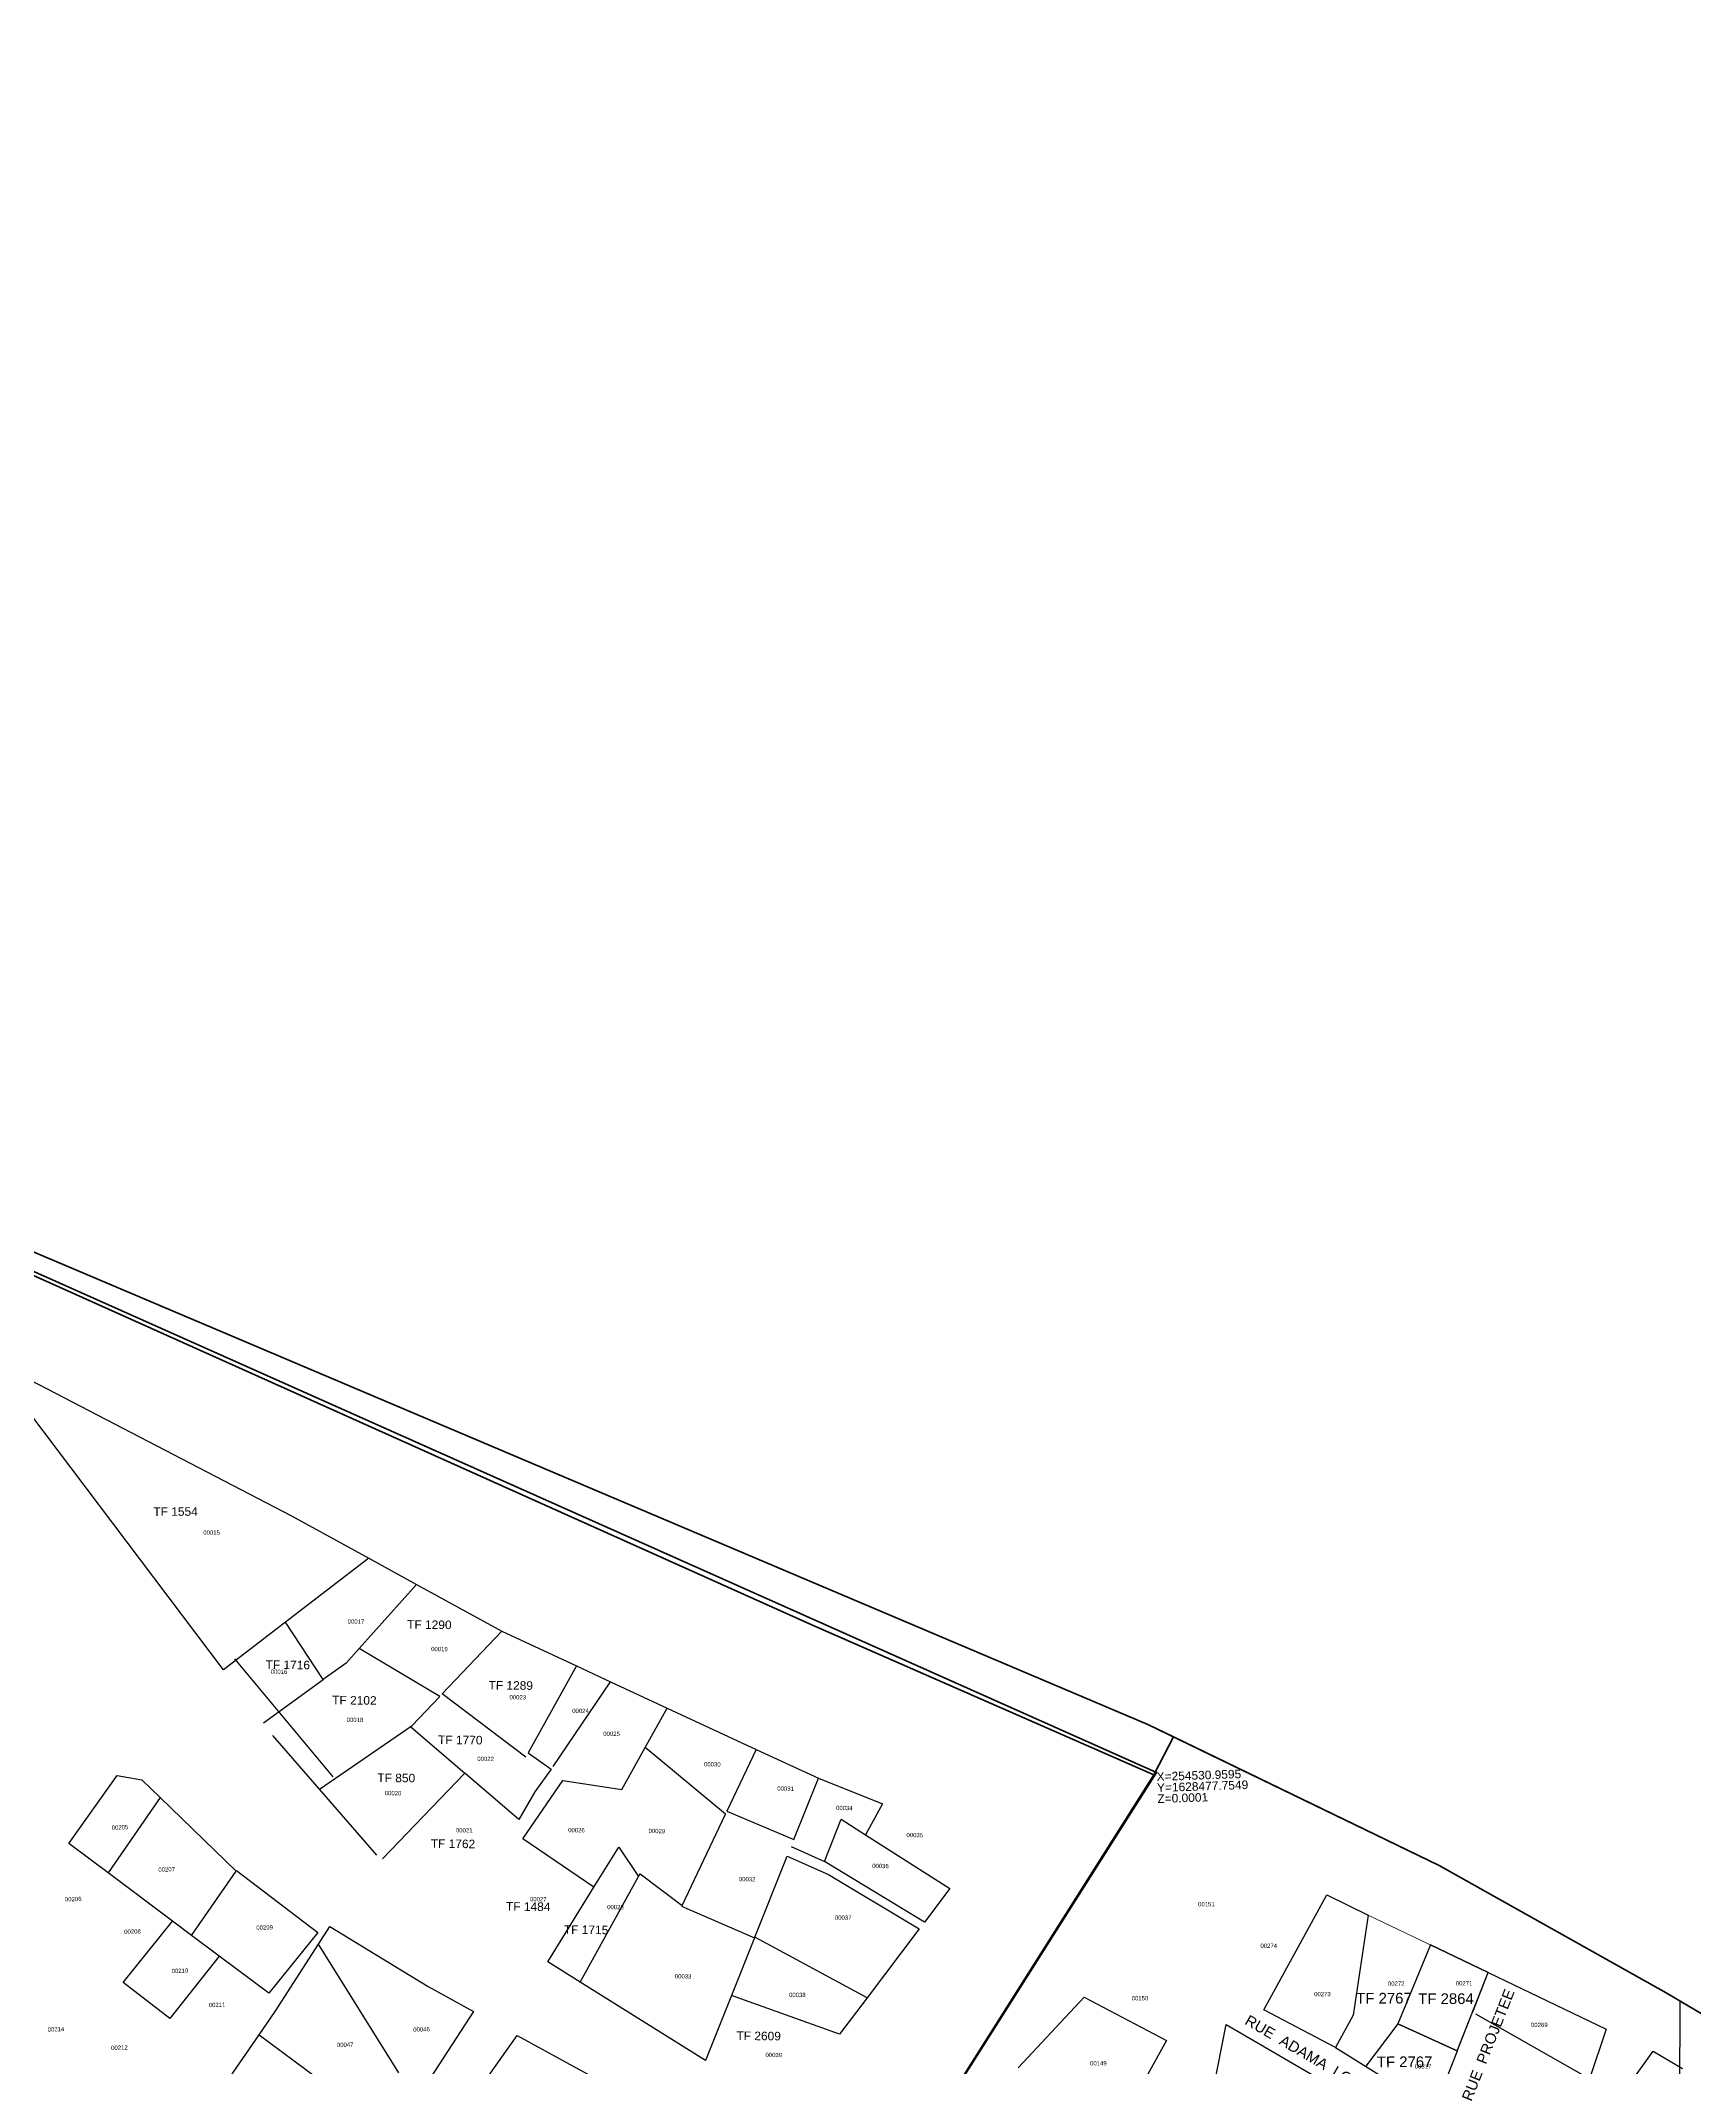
# Model space of a CAD drawing. Header units: metres. Extents: x 0 to 1324930, y 0 to 1631912.
# Drawn here: x 254269.7 to 254656.9, y 1628408.7 to 1628883.3 of the extents above; entities that cross this region are included whole.
import ezdxf
from ezdxf.enums import TextEntityAlignment as Align

# ---------------------------------------------------------------- set-up
doc = ezdxf.new("R2010")
doc.units = ezdxf.units.M
doc.header["$MEASUREMENT"] = 0
for name, color, linetype, lineweight in [('Limites des CA Rufisque', 5, 'Continuous', 53), ('limites_communes_2025', 7, 'Continuous', 0), ('Nom_rues', 7, 'Continuous', 0), ('Numero_TF', 7, 'Continuous', 0), ('Régularisation', 1, 'Continuous', 40)]:
    doc.layers.add(name, color=color, linetype=linetype, lineweight=lineweight)
for name, color, linetype in [('limites_parcelles', 7, 'Continuous'), ('limites_sections', 7, 'Continuous'), ('limites_tf', 7, 'Continuous'), ('numero_parcelle', 7, 'Continuous')]:
    doc.layers.add(name, color=color, linetype=linetype)
doc.styles.add('Style-Arial', font='arial.ttf')
doc.styles.add('StyleArial', font='arial.ttf')

msp = doc.modelspace()

# ---------------------------------------------------------------- linework, layer by layer
at = {"layer": 'Limites des CA Rufisque', "color": 1, "linetype": 'Continuous', "lineweight": 70, "extrusion": (4.73613e-08, -2.66677e-08, 1), "elevation": -0.03131, "flags": 128}
msp.add_lwpolyline([(254254.3961, 1628625.9535), (254251.15707, 1628819.12302), (254244.95067, 1628605.35724), (254530.9595, 1628477.75489), (254381.88501, 1628242.49828), (254651.87611, 1628047.60303), (254702.8976, 1628149.646), (254714.8038, 1628163.1398), (254729.8851, 1628173.8554), (254741.93776, 1628179.52722), (254745.58243, 1628185.08964), (254773.63346, 1628185.31333), (254773.9383, 1628185.3648), (255059.3394, 1628190.3528), (254884.8597, 1628290.4389), (254820.169, 1628325.7609), (254650.3061, 1628426.1705), (254597.1248, 1628455.9362), (254528.9207, 1628489.0054), (254260.5899, 1628602.7607), (254249.1013, 1628608.8357), (254254.3961, 1628625.9535)], close=True, dxfattribs=at)
at = {"layer": 'limites_communes_2025', "color": 3, "lineweight": 80, "flags": 128}
for points in [[(254255.5318, 1628934.7207), (254250.7693, 1628842.2487), (254254.3961, 1628625.9535), (254249.1013, 1628608.8357), (254260.5899, 1628602.7607), (254528.9207, 1628489.0054), (254597.1248, 1628455.9362), (254650.3061, 1628426.1705), (254820.169, 1628325.7609), (254884.8597, 1628290.4389), (255059.3394, 1628190.3528), (254773.9383, 1628185.3648), (254743.3789, 1628180.2054), (254729.8851, 1628173.8554), (254714.8038, 1628163.1398), (254702.8976, 1628149.646), (254642.1756, 1628028.202), (254627.0943, 1628011.9301), (254587.0098, 1627982.9582), (254538.1941, 1627952.0019), (254300.4655, 1627793.2515), (254283.3998, 1627779.7578), (254275.8592, 1627770.6296), (254219.5028, 1627640.4544)], [(254528.9207, 1628489.0054), (254260.5899, 1628602.7607)], [(254597.1248, 1628455.9362), (254528.9207, 1628489.0054)], [(254650.3061, 1628426.1705), (254597.1248, 1628455.9362)], [(254820.169, 1628325.7609), (254650.3061, 1628426.1705)]]:
    msp.add_lwpolyline(points, dxfattribs=at)
at = {"layer": 'limites_parcelles'}
for p, q in [((254265.2216, 1628570.72244), (254328.44258, 1628537.81572)), ((254312.50794, 1628501.77521), (254267.16908, 1628561.87291)), ((254328.44258, 1628537.81572), (254346.51758, 1628527.908)), ((254346.51758, 1628527.908), (254327.03306, 1628512.93265)), ((254346.51758, 1628527.908), (254357.71255, 1628521.77174)), ((254357.71255, 1628521.77174), (254344.26704, 1628506.75338)), ((254357.71255, 1628521.77174), (254377.69653, 1628510.8242)), ((254327.03306, 1628512.93265), (254312.50794, 1628501.77521)), ((254335.85192, 1628499.48184), (254327.03306, 1628512.93265)), ((254363.73447, 1628496.1312), (254377.69653, 1628510.8242)), ((254377.69653, 1628510.8242), (254395.14012, 1628502.69291)), ((254341.21165, 1628503.33557), (254335.85192, 1628499.48184)), ((254344.26704, 1628506.75338), (254341.21165, 1628503.33557)), ((254363.16832, 1628495.53716), (254344.26704, 1628506.75338)), ((254321.86776, 1628489.37866), (254335.85192, 1628499.48184)), ((254395.14012, 1628502.69291), (254383.8289, 1628482.35276)), ((254389.68508, 1628479.16194), (254403.14035, 1628498.94977)), ((254395.14012, 1628502.69291), (254403.14035, 1628498.94977)), ((254403.14035, 1628498.94977), (254416.38512, 1628492.81212)), ((254356.68061, 1628488.7197), (254363.16832, 1628495.53716)), ((254383.26847, 1628481.3487), (254363.73447, 1628496.1312)), ((254411.24953, 1628483.60653), (254416.38512, 1628492.81212)), ((254416.38512, 1628492.81212), (254437.26228, 1628483.13515)), ((254334.98458, 1628473.85318), (254324.08685, 1628486.43577)), ((254334.98458, 1628473.85318), (254356.68061, 1628488.7197)), ((254356.68061, 1628488.7197), (254356.38454, 1628488.40858)), ((254356.38454, 1628488.40858), (254368.98062, 1628477.59812)), ((254383.8289, 1628482.35276), (254389.20829, 1628478.50697)), ((254405.78753, 1628473.7844), (254411.24953, 1628483.60653)), ((254430.0446, 1628467.96182), (254411.24953, 1628483.60653)), ((254437.26228, 1628483.13515), (254430.37174, 1628468.64834)), ((254437.26228, 1628483.13515), (254451.80749, 1628476.39583)), ((254276.31634, 1628461.08037), (254287.65, 1628477.0142)), ((254287.65, 1628477.0142), (254293.36155, 1628476.04955)), ((254293.36155, 1628476.04955), (254297.69179, 1628471.86135)), ((254368.98062, 1628477.59812), (254349.76263, 1628457.50044)), ((254381.67573, 1628466.69663), (254368.98062, 1628477.59812)), ((254382.60849, 1628462.1773), (254391.99061, 1628475.87818)), ((254389.20829, 1628478.50697), (254385.43343, 1628473.21684)), ((254391.99061, 1628475.87818), (254405.78753, 1628473.7844)), ((254446.06154, 1628462.05522), (254451.80749, 1628476.39583)), ((254451.80749, 1628476.39583), (254451.81074, 1628476.40394)), ((254451.81074, 1628476.40394), (254466.79673, 1628470.39811)), ((254297.69179, 1628471.86135), (254285.49066, 1628454.21028)), ((254297.69179, 1628471.86135), (254315.48915, 1628454.66164)), ((254348.40156, 1628458.34457), (254334.98458, 1628473.85318)), ((254385.43343, 1628473.21684), (254381.67573, 1628466.69663)), ((254466.79673, 1628470.39811), (254462.86146, 1628463.14982)), ((254419.88282, 1628446.61976), (254430.0446, 1628467.96182)), ((254430.37174, 1628468.64834), (254446.06154, 1628462.05522)), ((254453.24715, 1628456.86186), (254457.16004, 1628466.79899)), ((254457.16004, 1628466.79899), (254462.86146, 1628463.14982)), ((254285.49066, 1628454.21028), (254276.31634, 1628461.08037)), ((254399.25896, 1628450.86457), (254382.60849, 1628462.1773)), ((254445.40445, 1628460.41222), (254453.24669, 1628456.86071)), ((254462.86146, 1628463.14982), (254482.55838, 1628450.56542)), ((254399.25896, 1628450.86457), (254405.05599, 1628460.21325)), ((254405.05599, 1628460.21325), (254409.70407, 1628453.40382)), ((254436.91401, 1628439.21271), (254444.51126, 1628458.18174)), ((254444.51126, 1628458.18174), (254454.17521, 1628453.85129)), ((254453.24669, 1628456.86071), (254453.24715, 1628456.86186)), ((254476.60693, 1628442.70823), (254453.24715, 1628456.86186)), ((254300.55225, 1628442.93981), (254285.49066, 1628454.21028)), ((254305.01656, 1628439.59602), (254315.48915, 1628454.66164)), ((254315.48915, 1628454.66164), (254315.58255, 1628454.79599)), ((254315.58255, 1628454.79599), (254334.56663, 1628440.23508)), ((254388.41738, 1628433.36927), (254399.25896, 1628450.86457)), ((254395.98736, 1628428.6407), (254409.70407, 1628453.40382)), ((254409.70407, 1628453.40382), (254410.04083, 1628454.01179)), ((254410.04083, 1628454.01179), (254419.88282, 1628446.61976)), ((254454.17521, 1628453.85129), (254475.41058, 1628441.13085)), ((254419.77065, 1628446.41095), (254436.83183, 1628439.00359)), ((254482.55838, 1628450.56542), (254476.60693, 1628442.70823)), ((254556.12377, 1628422.18751), (254570.83414, 1628449.106)), ((254570.83414, 1628449.106), (254580.51678, 1628444.33754)), ((254289.00072, 1628428.5598), (254300.55225, 1628442.93981)), ((254305.01656, 1628439.59602), (254300.55225, 1628442.93981)), ((254334.76081, 1628437.50015), (254337.44332, 1628441.67403)), ((254337.44332, 1628441.67403), (254360.42387, 1628427.59619)), ((254580.51678, 1628444.33754), (254576.9702, 1628420.9254)), ((254311.48763, 1628434.75345), (254305.01656, 1628439.59602)), ((254334.56663, 1628440.23508), (254323.1192, 1628426.04833)), ((254324.63148, 1628421.76343), (254334.76081, 1628437.50015)), ((254353.54344, 1628407.37792), (254334.76081, 1628437.50015)), ((254436.83183, 1628439.00359), (254431.44184, 1628425.54103)), ((254463.19314, 1628424.97978), (254436.91401, 1628439.21271)), ((254475.41058, 1628441.13085), (254463.19314, 1628424.97978)), ((254311.48763, 1628434.75345), (254299.91443, 1628420.10268)), ((254323.1192, 1628426.04833), (254311.48763, 1628434.75345)), ((254395.98736, 1628428.6407), (254388.41738, 1628433.36927)), ((254299.91443, 1628420.10268), (254289.00072, 1628428.5598)), ((254360.42387, 1628427.59619), (254371.06682, 1628421.76161)), ((254425.33353, 1628410.31613), (254395.98736, 1628428.6407)), ((254604.99469, 1628421.69866), (254608.63246, 1628430.93015)), ((254608.63246, 1628430.93015), (254636.24776, 1628417.65163)), ((254431.44184, 1628425.54103), (254425.33353, 1628410.31613)), ((254456.7347, 1628416.44793), (254431.44184, 1628425.54103)), ((254463.19314, 1628424.97978), (254456.7347, 1628416.44793)), ((254498.59541, 1628408.60248), (254514.05988, 1628425.13095)), ((254514.05988, 1628425.13095), (254533.26649, 1628415.00356)), ((254320.84872, 1628416.28528), (254324.63148, 1628421.76343)), ((254371.06682, 1628421.76161), (254357.98007, 1628401.6825)), ((254543.07892, 1628397.33322), (254547.31023, 1628418.74659)), ((254547.31023, 1628418.74659), (254572.72877, 1628403.90274)), ((254572.90696, 1628413.36475), (254556.12377, 1628422.18751)), ((254576.9702, 1628420.9254), (254572.90696, 1628413.36475)), ((254632.33399, 1628406.00063), (254605.76452, 1628421.16188)), ((254636.24776, 1628417.65163), (254632.33399, 1628406.00063)), ((254313.91605, 1628406.21875), (254320.84872, 1628416.28528)), ((254320.84872, 1628416.28528), (254342.75423, 1628400.08368)), ((254367.93699, 1628397.33731), (254381.27173, 1628416.18364)), ((254381.27173, 1628416.18364), (254404.24613, 1628403.60611)), ((254533.26649, 1628415.00356), (254522.65916, 1628395.73583)), ((254638.1792, 1628399.83308), (254647.21146, 1628412.51606)), ((254647.21146, 1628412.51606), (254654.14217, 1628408.38136))]:
    msp.add_line(p, q, dxfattribs=at)
at = {"layer": 'limites_sections', "color": 112, "linetype": 'Continuous', "lineweight": 40, "extrusion": (8.39025e-08, 1.87893e-07, 1), "elevation": 0.32732, "flags": 128}
msp.add_lwpolyline([(254262.03261, 1628116.19268), (254166.41826, 1628175.61859), (254127.46815, 1628196.62724), (254111.3613, 1628174.17081), (254032.48387, 1628219.15291), (253942.25835, 1628268.6873), (253897.9434, 1628292.24873), (253879.12759, 1628301.60979), (253837.10318, 1628319.10065), (253836.32341, 1628343.15576), (253766.75744, 1628373.2026), (253736.00732, 1628381.87538), (253797.54557, 1628539.69914), (253857.92109, 1628652.65223), (253891.31746, 1628762.51784), (253949.11819, 1628726.58373), (253998.55698, 1628699.30707), (254169.03575, 1628626.00115), (254244.31396, 1628604.77554), (254450.41717, 1628512.2488), (254530.32279, 1628477.17319), (254381.88501, 1628242.49828), (254262.03261, 1628116.19268)], close=True, dxfattribs=at)
at = {"layer": 'limites_sections', "color": 112, "linetype": 'Continuous', "lineweight": 40, "flags": 128}
msp.add_lwpolyline([(254252.60445, 1628732.8039), (254254.3961, 1628625.9535), (254249.1013, 1628608.8357), (254260.5899, 1628602.7607), (254528.9207, 1628489.0054), (254534.96035, 1628486.07704), (254530.32279, 1628477.17319), (254450.41717, 1628512.2488), (254244.31396, 1628604.77554), (254252.60445, 1628732.8039)], close=True, dxfattribs=at)
at = {"layer": 'limites_sections', "color": 112, "lineweight": 40, "extrusion": (3.13226e-08, -1.22909e-08, 1), "elevation": -0.01207, "flags": 128}
msp.add_lwpolyline([(254381.88501, 1628242.49828), (254651.87611, 1628047.60303), (254649.15134, 1628042.15348), (254282.05672, 1627781.84877), (254258.71294, 1627753.64224), (254158.40289, 1627667.71999), (254016.92288, 1627730.1281), (253789.71707, 1627795.71888), (253560.79306, 1627891.44223), (253461.17819, 1627935.95099), (253423.02777, 1627967.74297), (253305.37539, 1628033.50285), (253374.26849, 1628101.94024), (253388.28287, 1628177.21207), (253454.03286, 1628268.7428), (253456.85853, 1628379.83858), (253454.87949, 1628458.45481), (253488.58964, 1628500.41443), (253582.98829, 1628458.10249), (253644.43714, 1628425.9811), (253736.00732, 1628381.87538), (253766.75744, 1628373.2026), (253836.32341, 1628343.15576), (253837.10318, 1628319.10065), (253879.12759, 1628301.60979), (253897.9434, 1628292.24873), (253942.25835, 1628268.6873), (254032.48387, 1628219.15291), (254111.3613, 1628174.17081), (254127.46815, 1628196.62724), (254166.41826, 1628175.61859), (254262.03261, 1628116.19268), (254381.88501, 1628242.49828)], close=True, dxfattribs=at)
at = {"layer": 'limites_sections', "color": 112, "linetype": 'Continuous', "lineweight": 40, "extrusion": (3.06795e-07, 1.19366e-07, 1), "elevation": 0.27263, "flags": 128}
msp.add_lwpolyline([(254530.32279, 1628477.17319), (254534.96035, 1628486.07704), (254597.1248, 1628455.9362), (254650.3061, 1628426.1705), (254820.169, 1628325.7609), (254884.8597, 1628290.4389), (255059.3394, 1628190.3528), (254773.9383, 1628185.3648), (254773.32025, 1628185.26045), (254745.58243, 1628185.08964), (254741.93776, 1628179.52722), (254729.8851, 1628173.8554), (254714.8038, 1628163.1398), (254702.8976, 1628149.646), (254651.87611, 1628047.60303), (254381.88501, 1628242.49828), (254530.32279, 1628477.17319)], close=True, dxfattribs=at)
at = {"layer": 'limites_tf', "color": 7, "linetype": 'Continuous', "lineweight": 30}
msp.add_line((254338.1764, 1628476.68858), (254315.18736, 1628504.37598), dxfattribs=at)
at = {"layer": 'limites_tf', "color": 5, "linetype": 'Continuous', "lineweight": 30}
for p, q in [((254580.51678, 1628444.33754), (254576.9702, 1628420.9254)), ((254587.43662, 1628418.90921), (254579.95895, 1628408.949)), ((254601.39363, 1628412.56035), (254587.43662, 1628418.90921)), ((254572.90696, 1628413.36475), (254596.01425, 1628398.89563)), ((254596.01425, 1628398.89563), (254601.39629, 1628412.5593))]:
    msp.add_line(p, q, dxfattribs=at)
at = {"layer": 'limites_tf', "color": 1, "linetype": 'Continuous', "lineweight": 0}
for p, q in [((254580.51678, 1628444.33754), (254608.63246, 1628430.93015)), ((254608.63246, 1628430.93015), (254596.01425, 1628398.89563)), ((254608.63246, 1628430.93015), (254601.39363, 1628412.56035)), ((254572.90696, 1628413.36475), (254576.9702, 1628420.9254))]:
    msp.add_line(p, q, dxfattribs=at)
at = {"layer": 'limites_tf', "color": 1, "linetype": 'Continuous', "lineweight": 30}
msp.add_line((254595.09527, 1628437.39), (254608.63246, 1628430.93015), dxfattribs=at)
at = {"layer": 'limites_tf', "color": 7, "linetype": 'Continuous', "lineweight": 30, "flags": 128}
msp.add_lwpolyline([(254653.51346, 1628424.27456), (254653.4377, 1628402.50512), (254637.53904, 1628389.93766), (254621.51427, 1628282.998), (254587.36627, 1628210.54584), (254653.29938, 1628164.35725), (254645.27217, 1628170.04358), (254656.09888, 1628185.33197), (254671.33068, 1628175.25817), (254671.08867, 1628174.84358), (254661.83862, 1628158.37519), (254677.62922, 1628147.31329), (254686.97523, 1628163.89034), (254696.43403, 1628180.66745), (254680.77016, 1628192.02566), (254692.60577, 1628210.256), (254706.03178, 1628194.1049), (254696.43403, 1628180.66745), (254711.0813, 1628173.00755), (254702.80922, 1628155.74559), (254693.45547, 1628136.22642), (254693.45674, 1628136.22553), (254693.45896, 1628136.22398), (254698.03596, 1628139.92271)], dxfattribs=at)
at = {"layer": 'limites_tf', "color": 5, "linetype": 'Continuous', "lineweight": 30}
msp.add_3dface([(254587.43662, 1628418.90921), (254601.39363, 1628412.56035), (254608.63246, 1628430.93015), (254595.09373, 1628437.3863)], dxfattribs=at)

# ---------------------------------------------------------------- texts
at = {"layer": 'Nom_rues', "color": 7, "linetype": 'Continuous', "lineweight": 0, "style": 'Style-Arial'}
for s, rotation, p in [('RUE  PROJETEE', 68.50081, (254602.35435, 1628401.48329)), ('RUE  ADAMA  LO  PROLONGEE', 329.665259, (254552.67727, 1628421.10406))]:
    msp.add_text(s, height=2.500415, rotation=rotation, dxfattribs=at).set_placement(p, align=Align.TOP_LEFT)
at = {"layer": 'numero_parcelle', "color": 5, "lineweight": 0, "style": 'Style-Arial'}
for s, rotation, p in [('00015', 359.40223, (254307.78832, 1628534.44451)), ('00017', 359.40223, (254341.59535, 1628513.61672)), ('00019', 359.40223, (254361.13279, 1628507.1566)), ('00016', 359.40223, (254323.57263, 1628501.86096)), ('00023', 359.40223, (254379.48341, 1628495.87448)), ('00018', 359.40223, (254341.35505, 1628490.58477)), ('00024', 359.40223, (254394.15528, 1628492.69193)), ('00025', 359.40223, (254401.42861, 1628487.32317)), ('00022', 359.40223, (254371.94558, 1628481.44995)), ('00030', 359.40223, (254425.03531, 1628480.1822)), ('00020', 359.40223, (254350.26816, 1628473.42922)), ('00031', 359.40223, (254442.18584, 1628474.47824)), ('00034', 359.40223, (254455.93907, 1628469.94724)), ('00205', 1.76223, (254286.33378, 1628465.33397)), ('00021', 359.40223, (254366.94089, 1628464.72399)), ('00026', 359.40223, (254393.21433, 1628464.75165)), ('00029', 359.40223, (254412.04591, 1628464.55517)), ('00035', 359.40223, (254472.43346, 1628463.60012)), ('00207', 1.76223, (254297.24722, 1628455.48354)), ('00036', 359.40223, (254464.40245, 1628456.37139)), ('00032', 359.40223, (254433.19734, 1628453.28445)), ('00206', 1.76223, (254275.37439, 1628448.52549)), ('00027', 359.40223, (254384.27838, 1628448.59483)), ('00028', 359.40223, (254402.34612, 1628446.73176)), ('00151', 0.13223, (254540.69395, 1628447.3962)), ('00209', 1.76223, (254320.18557, 1628441.88524)), ('00037', 359.40223, (254455.67122, 1628444.27494)), ('00208', 1.76223, (254289.24988, 1628440.93346)), ('00274', 0.13223, (254555.30568, 1628437.64505)), ('00210', 1.76223, (254300.35966, 1628431.73926)), ('00033', 359.40223, (254418.18525, 1628430.5285)), ('00272', 0.13223, (254585.1461, 1628428.79989)), ('00271', 0.13223, (254601.03686, 1628428.87568)), ('00211', 1.76223, (254309.04981, 1628423.77097)), ('00038', 359.40223, (254444.92917, 1628426.18696)), ('00150', 0.13223, (254525.15079, 1628425.36979)), ('00273', 0.13223, (254567.86808, 1628426.35088)), ('00214', 1.76223, (254271.33134, 1628418.05923)), ('00046', 1.76223, (254356.91883, 1628418.01086)), ('00269', 0.13223, (254618.64166, 1628419.12331)), ('00212', 1.76223, (254286.18858, 1628413.74833)), ('00047', 1.76223, (254339.05641, 1628414.42711)), ('00039', 359.40223, (254439.42443, 1628412.10685)), ('00149', 0.13223, (254515.4015, 1628410.13316)), ('00317', 0.13223, (254591.42894, 1628409.41642))]:
    msp.add_text(s, height=1, rotation=rotation, dxfattribs=at).set_placement(p, align=Align.TOP_LEFT)
at = {"layer": 'numero_tf', "color": 4, "linetype": 'Continuous', "lineweight": 0, "style": 'Style-Arial'}
for s, height, p in [('TF 1554', 2.000332, (254296.0839, 1628539.8379)), ('TF 2767', 2.500415, (254577.71186, 1628426.11872)), ('TF 2864', 2.500415, (254592.237, 1628426.00618)), ('TF 2767', 2.500415, (254582.54321, 1628411.22356))]:
    msp.add_text(s, height=height, rotation=0.13223, dxfattribs=at).set_placement(p, align=Align.TOP_LEFT)
at = {"layer": 'numero_tf', "color": 7, "linetype": 'Continuous', "lineweight": 0}
for s, style, p in [('TF 1290', 'Style-Arial', (254355.50861, 1628511.41813)), ('TF 1716', 'StyleArial', (254322.3599, 1628502.00423)), ('TF 1289', 'Style-Arial', (254374.56203, 1628497.19255)), ('TF 2102', 'Style-Arial', (254337.94857, 1628493.70986)), ('TF 1770', 'Style-Arial', (254362.74345, 1628484.4095)), ('TF 850', 'Style-Arial', (254348.52726, 1628475.51356)), ('TF 1762', 'Style-Arial', (254361.03663, 1628460.10418)), ('TF 1484', 'Style-Arial', (254378.6371, 1628445.39243)), ('TF 1715', 'Style-Arial', (254392.19476, 1628439.9649)), ('TF 2609', 'Style-Arial', (254432.60366, 1628415.10574))]:
    msp.add_text(s, height=1.999712, rotation=359.40223, dxfattribs=dict(at, style=style)).set_placement(p)
at = {"layer": 'Régularisation', "color": 1, "linetype": 'Continuous', "lineweight": 40, "insert": (254530.9595, 1628477.75489, 0.00006), "char_height": 2, "attachment_point": 1, "rotation": 1.9280801, "line_spacing_factor": 0.776524, "style": 'Style-Arial'}
msp.add_mtext('X=254530.9595^JY=1628477.7549^JZ=0.0001', dxfattribs=at)

doc.saveas('drawing.dxf')
